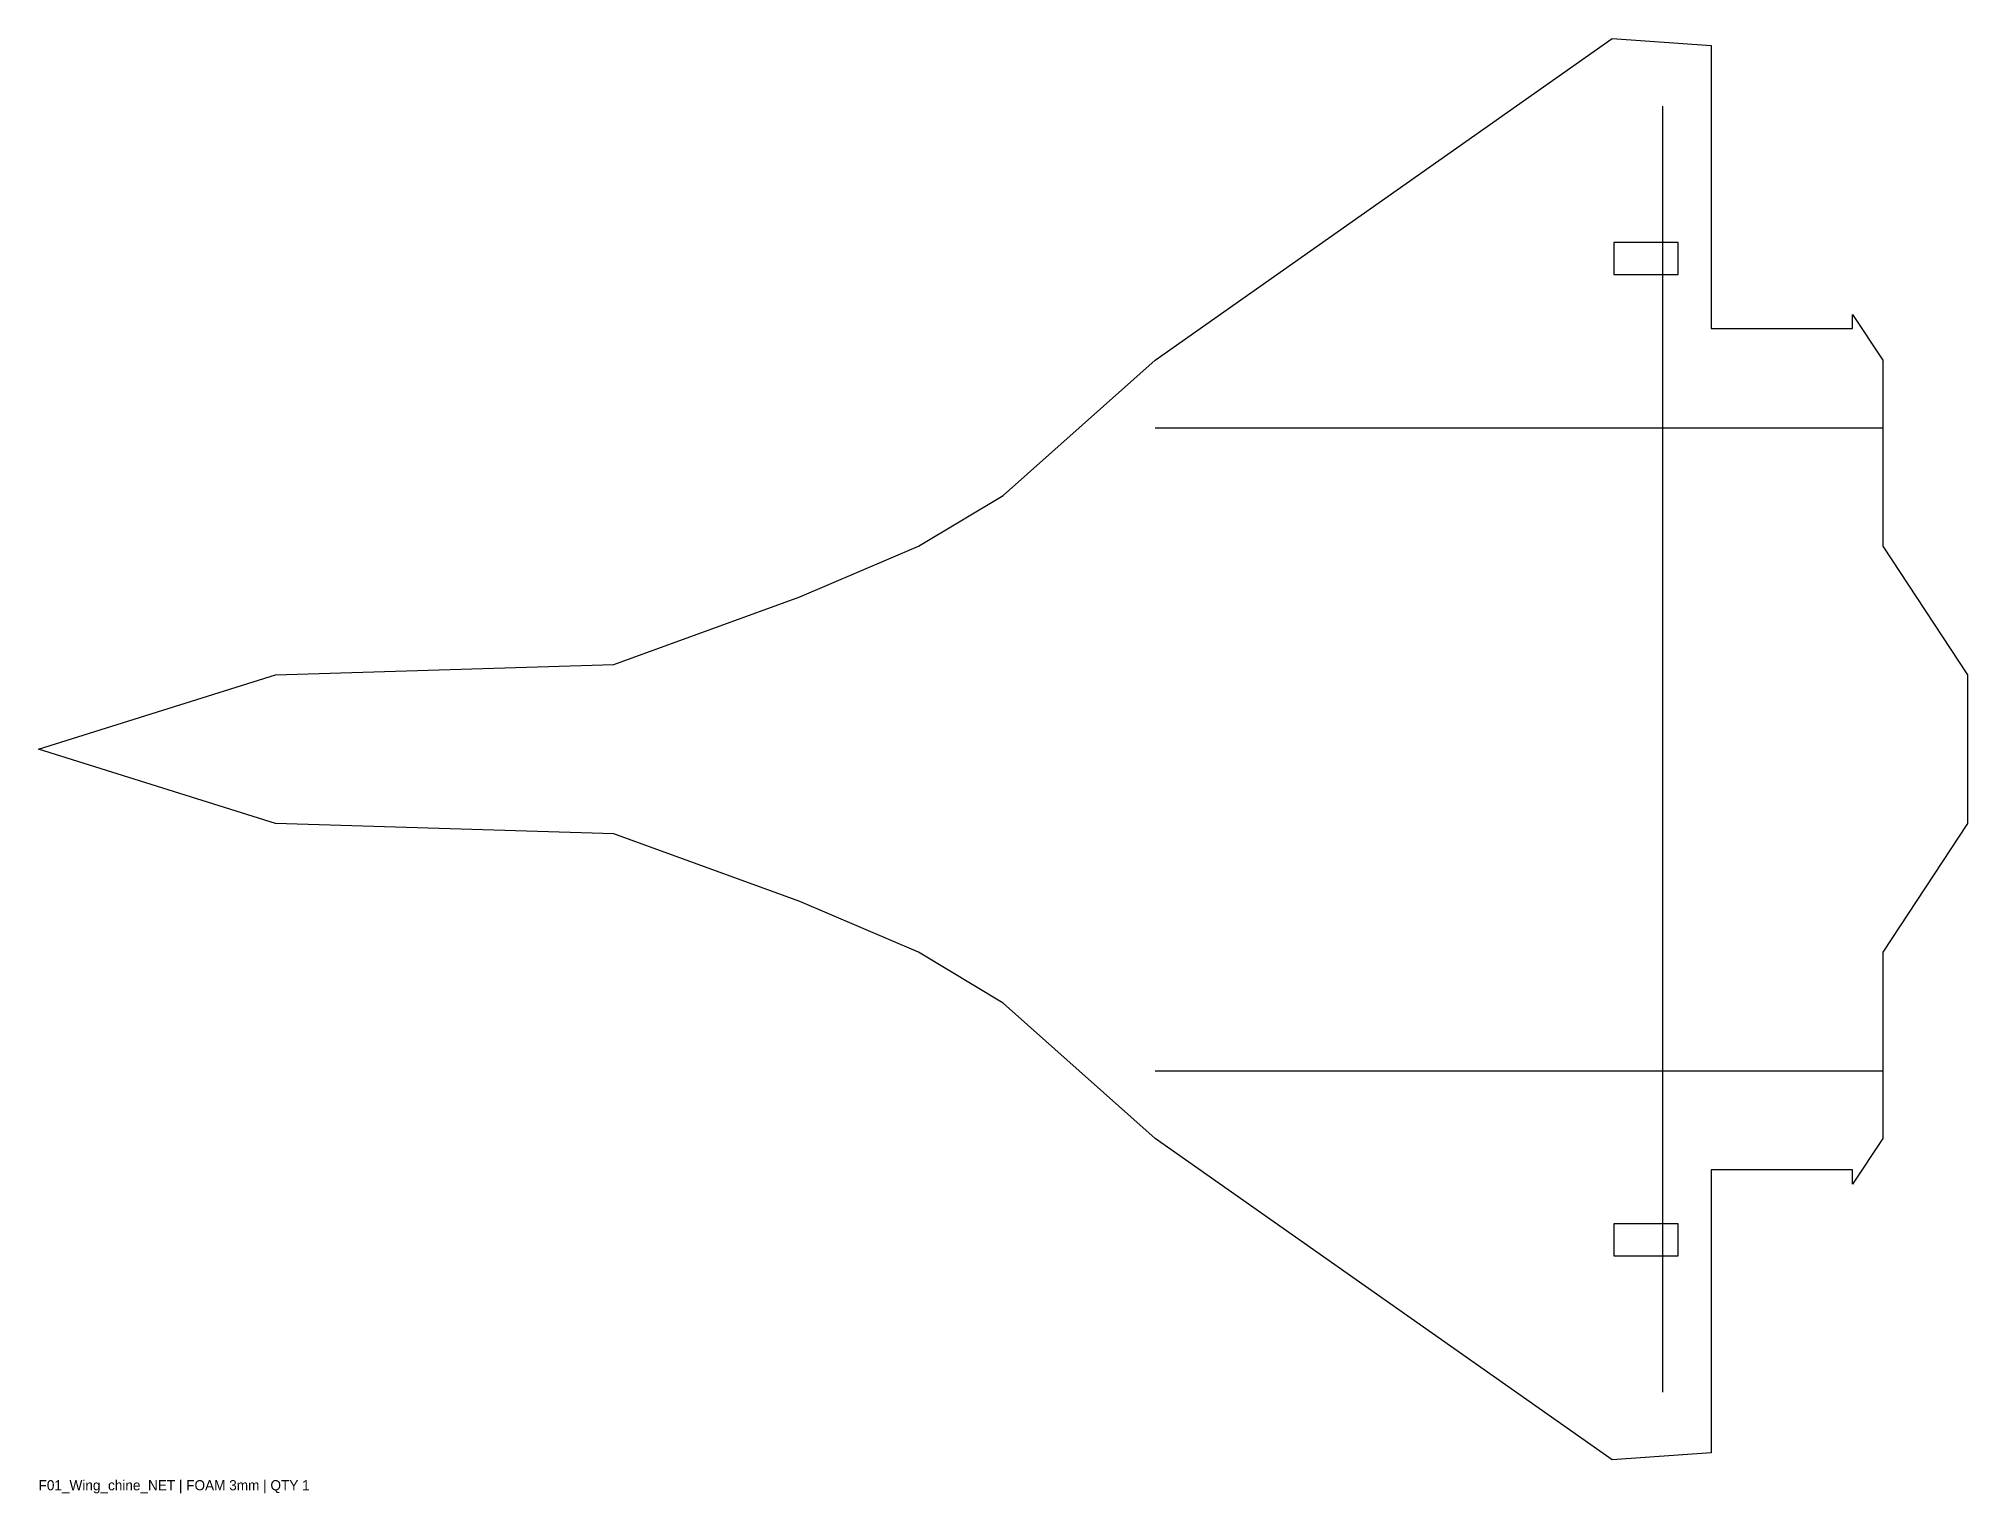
# Model space of a CAD drawing. Header units: millimetres. Extents: x 0 to 570, y -220 to 210.
import ezdxf

# ---------------------------------------------------------------- set-up
doc = ezdxf.new("R2010")
doc.units = ezdxf.units.MM
for name, color, linetype in [('ANNOTATION', 8, 'Continuous'), ('CUT', 7, 'Continuous'), ('SCORE', 4, 'Continuous')]:
    doc.layers.add(name, color=color, linetype=linetype)

msp = doc.modelspace()

# ---------------------------------------------------------------- linework, layer by layer
at = {"layer": 'CUT'}
for points in [[(260, 60), (285, 75), (330, 115), (465, 210), (494.3, 207.91), (494.3, 124.3), (536, 124.3), (536, 128.5), (545, 115), (545, 60), (570, 22), (570, -22), (545, -60), (545, -115), (536, -128.5), (536, -124.3), (494.3, -124.3), (494.3, -207.91), (465, -210), (330, -115), (285, -75), (260, -60), (225, -45), (170, -25), (70, -22), (0, 0), (70, 22), (170, 25), (225, 45)], [(465.5, 149.7), (465.5, 140.3), (484.5, 140.3), (484.5, 149.7)], [(484.5, -140.3), (465.5, -140.3), (465.5, -149.7), (484.5, -149.7)]]:
    msp.add_lwpolyline(points, close=True, dxfattribs=at)
at = {"layer": 'SCORE'}
for p, q in [((480, -190), (480, 190)), ((330, 95), (545, 95)), ((330, -95), (545, -95))]:
    msp.add_line(p, q, dxfattribs=at)

# ---------------------------------------------------------------- texts
at = {"layer": 'ANNOTATION'}
msp.add_text('F01_Wing_chine_NET | FOAM 3mm | QTY 1', height=3, dxfattribs=at).set_placement((0, -219))

doc.saveas('drawing.dxf')
